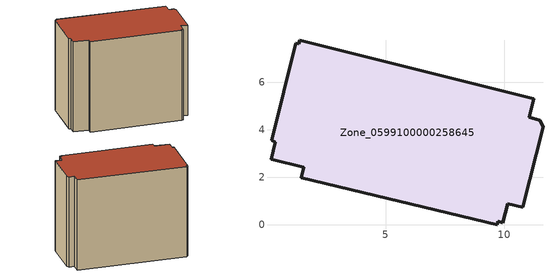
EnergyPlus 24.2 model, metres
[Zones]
Zone_0599100000258645
 floor ground (C_G): 0.19,3.56 1.21,7.66 1.34,7.63 1.37,7.78 11.25,5.31 11.05,4.53 11.5,4.41 11.63,4.14 10.78,0.74 10.15,0.88 9.94,0.09 9.73,0.14 9.7,0 1.43,1.98 1.54,2.42 0.16,2.76 0.33,3.47 z0
 wall outside (C_F): 1.43,1.98 9.7,0 9.73,0.14 9.94,0.09 10.15,0.88 10.78,0.74 11.63,4.14 11.5,4.41 11.05,4.53 11.25,5.31 1.37,7.78 1.34,7.63 1.21,7.66 0.19,3.56 0.33,3.47 0.16,2.76 1.54,2.42 1.43,1.98 z0:8.73
 roof outside (C_R): 11.63,4.14 11.5,4.41 11.05,4.53 11.25,5.31 1.37,7.78 1.34,7.63 1.21,7.66 0.19,3.56 0.33,3.47 0.16,2.76 1.54,2.42 1.43,1.98 9.7,0 9.73,0.14 9.94,0.09 10.15,0.88 10.78,0.74 z8.73
[BUILDING]
Pand.0599100000258645: North Axis=0; Terrain=City; Loads Convergence Tolerance Value=0.04; Temperature Convergence Tolerance Value=0.4; Solar Distribution=FullExterior; Maximum Number of Warmup Days=25; Minimum Number of Warmup Days=1
[Site:Location]
Rotterdam.The.Hague.AP_ZH_NLD Design_Conditions: Latitude=51.96; Longitude=4.45; Time Zone=1; Elevation=-4.5
[SITE:GROUNDTEMPERATURE:BUILDINGSURFACE]
18, 18, 18, 18, 18, 18, 18, 18, 18, 18, 18, 18
[MATERIAL] Thermal Absorptance=0.9; Solar Absorptance=0.7; Visible Absorptance=0.7
Name | Roughness | Thickness | Conductivity | Density | Specific Heat
G.TC.1946 | MediumSmooth | 0.15 | 1 | 540 | 1210
F.TC.1946 | Rough | 0.3 | 0.857143 | 1920 | 840
R.TC.1946 | MediumRough | 0.2 | 0.909091 | 1500 | 1000
[CONSTRUCTION]
C_G: G.TC.1946
C_F: F.TC.1946
C_R: R.TC.1946
[ZONE]
Zone_0599100000258645: Type=1; Multiplier=1; Ceiling Height=Autocalculate; Volume=Autocalculate; Floor Area=autocalculate; Part of Total Floor Area=Yes
[ZONEINFILTRATION:DESIGNFLOWRATE]
Infil_Zone_0599100000258645: Zone or ZoneList or Space or SpaceList=Zone_0599100000258645; Schedule=AlwaysOn; Design Flow Rate Calculation Method=Flow/Area; Flow Rate per Floor Area=0.003; Constant Term Coefficient=1; Temperature Term Coefficient=0; Velocity Term Coefficient=0; Velocity Squared Term Coefficient=0
[HVACTEMPLATE:ZONE:IDEALLOADSAIRSYSTEM]
Zone_0599100000258645: Maximum Heating Supply Air Temperature=50; Minimum Cooling Supply Air Temperature=13; Maximum Heating Supply Air Humidity Ratio=0.0156; Minimum Cooling Supply Air Humidity Ratio=0.0077; Heating Limit=NoLimit; Cooling Limit=NoLimit; Dehumidification Control Type=ConstantSensibleHeatRatio; Cooling Sensible Heat Ratio=0.7; Dehumidification Setpoint=60; Humidification Control Type=None; Humidification Setpoint=30; Outdoor Air Method=None; Outdoor Air Flow Rate per Person=0.00944; Outdoor Air Flow Rate per Zone Floor Area=0; Outdoor Air Flow Rate per Zone=0; Demand Controlled Ventilation Type=None; Outdoor Air Economizer Type=NoEconomizer; Heat Recovery Type=None; Sensible Heat Recovery Effectiveness=0.7; Latent Heat Recovery Effectiveness=0.65
[ZONECONTROL:THERMOSTAT]
ThermostatControl_Zone_0599100000258645: Zone or ZoneList=Zone_0599100000258645; Control Type Schedule=DualSetpointControlType; Control 1=Thermostat_Zone_0599100000258645; Temperature Difference Between Cutout And Setpoint=0
[THERMOSTATSETPOINT:DUALSETPOINT]
Thermostat_Zone_0599100000258645: Heating Setpoint Temperature Schedule=HeatingSetpoint_Zone_0599100000258645; Cooling Setpoint Temperature Schedule=CoolingSetpoint_Zone_0599100000258645
[SCHEDULE:COMPACT]
HeatingSetpoint_Zone_0599100000258645: Through: 12/31, For: AllDays, Until: 24:00, 21
CoolingSetpoint_Zone_0599100000258645: Through: 12/31, For: AllDays, Until: 24:00, 24
DualSetpointControlType: Through: 12/31, For: AllDays, Until: 24:00, 4
AlwaysOn: Through: 12/31, For: AllDays, Until: 24:00, 1
